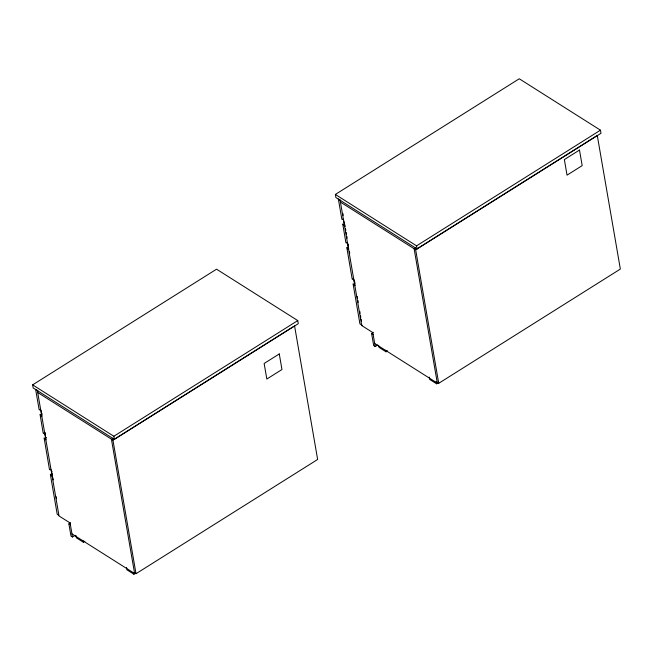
<?xml version="1.0" encoding="UTF-8"?>
<svg xmlns="http://www.w3.org/2000/svg" width="653" height="653" viewBox="0 0 653 653"><rect width="100%" height="100%" fill="white"/><g stroke="black" fill="none" stroke-linecap="round" stroke-linejoin="round"><path stroke-width="0.98" d="M32.65 384.854L216.551 269.183L297.752 320.582L298.29 323.692L114.389 439.363L33.189 387.964L32.65 384.854L113.851 436.253L114.389 439.363M335.364 194.447L519.257 78.776L600.458 130.176L600.997 133.294L417.104 248.956L335.903 197.565L335.364 194.447L416.565 245.846L417.104 248.956M41.604 412.133L41.221 411.896L41.89 415.79A0.996 0.441 57.8 0 1 41.392 416.165A0.996 0.441 57.8 0 1 40.625 414.981L42.339 413.904M45.277 435.404L45.955 439.298A0.996 0.441 57.8 0 1 45.449 439.681A0.996 0.441 57.8 0 1 44.682 438.498L46.404 437.412M113.851 436.253L297.752 320.582M416.565 245.846L600.458 130.176M293.703 326.402L112.936 440.106L37.703 392.494M75.095 535.362L72.507 536.986L70.981 536.023L68.883 523.877L70.606 522.792M377.801 344.955L375.222 346.58L373.696 345.617L371.598 333.471L373.32 332.385M75.936 535.452L76.336 537.786L83.331 542.21L84.906 541.215M378.781 345.821L379.05 347.38L386.037 351.804L387.621 350.808M374.683 343.47L437.33 383.123L438.694 382.266M126.511 567.457L126.911 569.8L133.906 574.224L135.481 573.228M429.225 377.059L429.625 379.393L436.612 383.817L438.196 382.821M134.485 572.746L136.012 573.709L317.636 459.467L294.56 325.863M437.2 382.34L438.726 383.311L620.35 269.069L597.275 135.465L415.643 249.699L340.417 202.087M340.629 200.398L338.344 198.953L341.837 219.196L342.474 219.596A0.996 0.441 57.8 0 1 342.972 219.22A0.996 0.441 57.8 0 1 343.747 220.404M348.318 244.932L347.804 243.912M348.376 245.242L347.992 245.006L348.669 248.899A0.996 0.441 57.8 0 1 348.163 249.275A0.996 0.441 57.8 0 1 347.396 248.091L346.808 247.471L352.163 278.986L352.8 279.394A0.996 0.441 57.8 0 1 353.306 279.019A0.996 0.441 57.8 0 1 354.073 280.194L354.204 280.978M362.203 325.284L359.909 323.839L353.069 283.753L353.665 284.373A0.996 0.441 57.8 0 0 354.261 285.426A0.996 0.441 57.8 0 0 354.914 285.516M371.598 333.471L373.124 334.434M37.915 390.804L35.629 389.351L39.123 409.594L39.76 410.002A0.996 0.441 57.8 0 1 40.029 409.529A0.996 0.441 57.8 0 1 40.747 410.133M41.547 411.823L41.033 410.802A0.996 0.441 57.8 0 0 40.878 410.362M51.873 471.621L51.358 470.601A0.996 0.441 57.8 0 0 50.591 469.417A0.996 0.441 57.8 0 0 50.093 469.793L49.457 469.393L44.094 437.877L44.682 438.498M51.93 471.931L51.546 471.686L52.224 475.58A0.996 0.441 57.8 0 1 51.718 475.955A0.996 0.441 57.8 0 1 50.95 474.78L50.322 474.209L57.203 514.238L58.721 515.209M68.883 523.877L70.41 524.841M71.969 533.868L134.624 573.522L111.41 439.143M40.625 414.981L40.029 414.361L43.188 433.11L43.824 433.51A0.996 0.441 57.8 0 1 44.322 433.135A0.996 0.441 57.8 0 1 45.09 434.318L45.228 435.094M415.324 247.838L438.726 383.311M414.116 248.736L437.33 383.123M436.212 381.483L436.612 383.817M385.768 350.245L386.037 351.804M375.222 346.58L372.798 332.565L361.746 325.569L340.091 200.218M342.874 213.417L343.225 215.417M344.817 224.632L345.151 226.567M345.486 228.501L345.812 230.436M346.147 232.37L346.482 234.296M346.816 236.231L347.151 238.165M349.412 251.242L349.755 253.242M354.644 281.525L354.987 283.516M357.215 296.446L357.558 298.437M357.909 300.421L358.252 302.412M359.795 311.359L360.138 313.35M360.48 315.342L360.823 317.325M361.166 319.317L361.509 321.309M343.935 221.489L344.433 224.412M354.261 281.288L354.93 285.181M112.61 438.236L136.012 573.709M133.636 572.665L133.906 574.224M83.062 540.651L83.331 542.21M72.507 536.986L70.091 522.971L59.031 515.976L37.384 390.625M45.106 432.441L45.441 434.367M52.273 473.923L52.615 475.906M52.958 477.898L53.301 479.89M56.223 496.794L56.566 498.778M347.747 243.7A0.996 0.441 57.8 0 0 346.955 242.687A0.996 0.441 57.8 0 0 346.531 243.112L345.902 242.712L342.743 223.963L343.331 224.583A0.996 0.441 57.8 0 0 344.107 225.758A0.996 0.441 57.8 0 0 344.604 225.383M579.489 150.051L564.355 159.577L567.041 175.151L582.182 165.625L579.489 150.051M279.272 353.95L264.139 363.468L266.832 379.042L281.965 369.525L279.272 353.95"/></g></svg>
